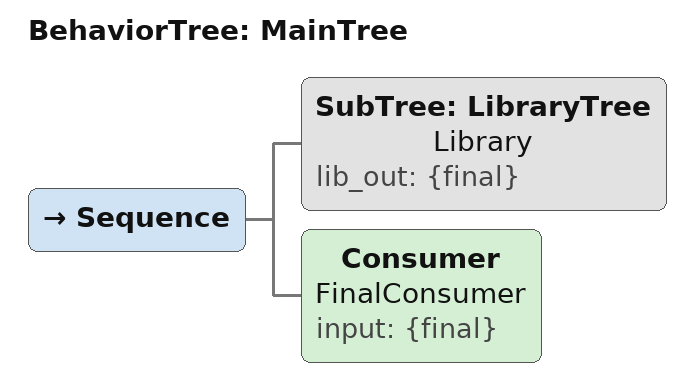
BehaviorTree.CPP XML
<root main_tree_to_execute="MainTree">
  <Include src="subtree_library.xml"/>
  <BehaviorTree ID="MainTree">
    <Sequence>
      <SubTree ID="LibraryTree" name="Library" lib_out="{final}"/>
      <Consumer name="FinalConsumer" input="{final}"/>
    </Sequence>
  </BehaviorTree>
</root>
